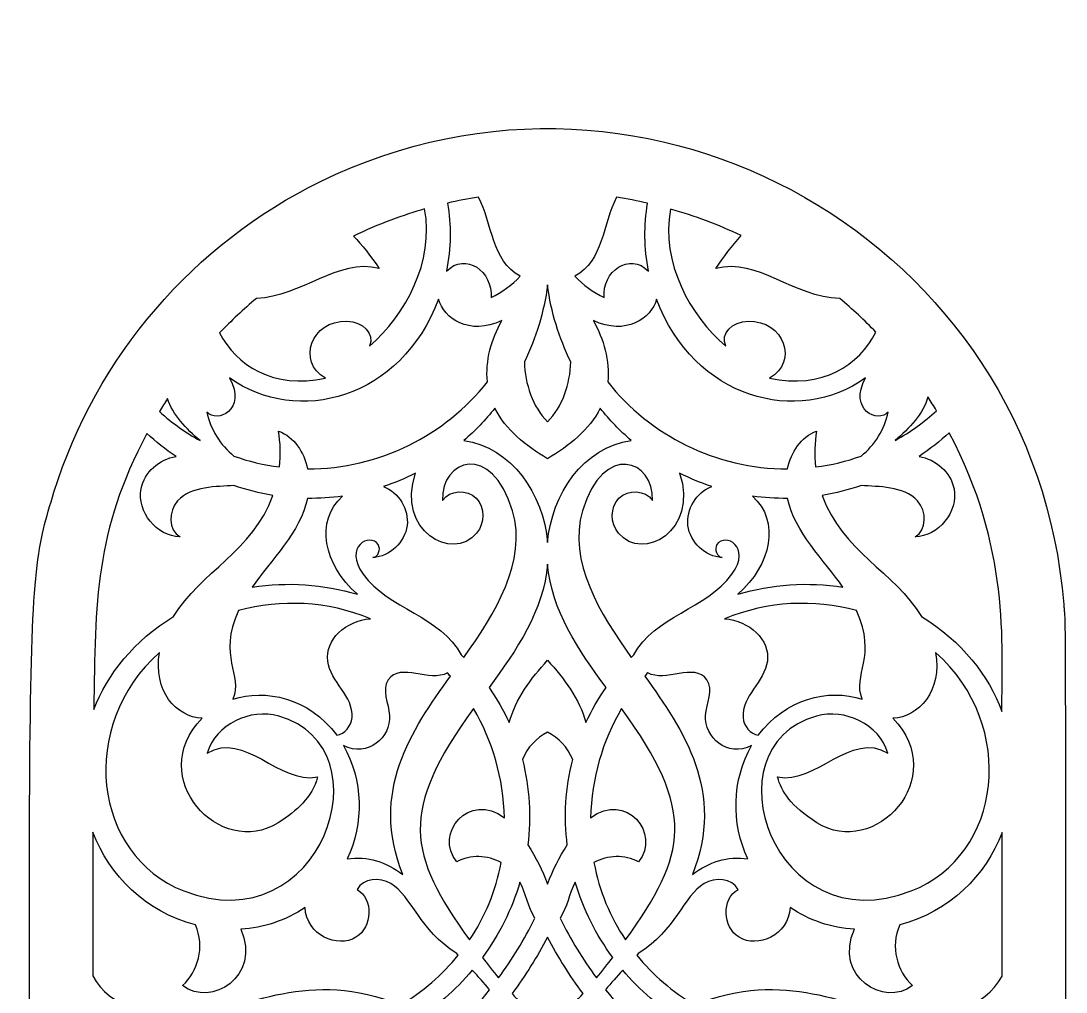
# Model space of a CAD drawing. Header units: millimetres. Extents: x -57 to 56, y -100 to 112.
# Drawn here: x -56.7 to 56, y 7 to 111.8 of the extents above; entities that cross this region are included whole.
import ezdxf

# ---------------------------------------------------------------- set-up
doc = ezdxf.new("R2010")
doc.units = ezdxf.units.MM
doc.header["$MEASUREMENT"] = 0
doc.layers.add('layer 1', color=7, linetype='Continuous')

msp = doc.modelspace()

# ---------------------------------------------------------------- linework, layer by layer
at = {"layer": 'layer 1', "color": 189}
for points, knots in [([(55.7431, 48.8301), (52.6577, 87.7757), (11.1181, 111.7699), (-24.3728, 94.4439), (-24.3728, 94.4439), (-38.0067, 87.7574), (-48.5111, 75.6324), (-53.087, 60.9374), (-53.087, 60.9374), (-56.6543, 49.4644), (-55.5903, 52.1924), (-55.5903, -99.8361), (-55.5903, -99.8361), (-50.0315, -99.8361), (47.8095, -99.8361), (55.9191, -99.8361), (55.9191, -99.8361), (55.9191, 56.11), (56.0028, 45.5655), (55.7431, 48.8301)], [0, 0, 0, 0, 0.16666667, 0.16666667, 0.16666667, 0.16666667, 0.33333333, 0.33333333, 0.33333333, 0.33333333, 0.5, 0.5, 0.5, 0.5, 0.66666667, 0.66666667, 0.66666667, 0.66666667, 1, 1, 1, 1]), ([(-10.6744, 92.1209), (-9.5716, 92.3749), (-8.4589, 92.5894), (-7.3364, 92.765), (-7.3364, 92.765), (-5.8187, 89.8956), (-5.9214, 85.894), (-2.8275, 84.225), (-2.8275, 84.225), (-3.7303, 83.2781), (-4.7988, 82.4929), (-5.9845, 81.9411), (-5.9845, 81.9411), (-5.7602, 84.7376), (-8.7175, 86.8895), (-10.7869, 84.7718), (-10.7869, 84.7718), (-10.2793, 87.2702), (-10.2694, 89.7491), (-10.6744, 92.1209)], [0, 0, 0, 0, 0.16666667, 0.16666667, 0.16666667, 0.16666667, 0.33333333, 0.33333333, 0.33333333, 0.33333333, 0.5, 0.5, 0.5, 0.5, 0.66666667, 0.66666667, 0.66666667, 0.66666667, 1, 1, 1, 1]), ([(7.5526, 92.7456), (8.6751, 92.5749), (9.7878, 92.3601), (10.8906, 92.1064), (10.8906, 92.1064), (10.4902, 89.7396), (10.505, 87.2652), (11.0077, 84.7718), (11.0077, 84.7718), (8.9387, 86.8895), (5.9813, 84.7376), (6.2057, 81.9411), (6.2057, 81.9411), (5.0197, 82.4929), (3.9465, 83.2781), (3.0483, 84.225), (3.0483, 84.225), (6.1373, 85.894), (6.0399, 89.8811), (7.5526, 92.7456)], [0, 0, 0, 0, 0.16666667, 0.16666667, 0.16666667, 0.16666667, 0.33333333, 0.33333333, 0.33333333, 0.33333333, 0.5, 0.5, 0.5, 0.5, 0.66666667, 0.66666667, 0.66666667, 0.66666667, 1, 1, 1, 1]), ([(-31.278, 81.8339), (-26.395, 82.0286), (-22.5212, 86.214), (-18.0287, 85.0692), (-18.0287, 85.0692), (-18.9558, 86.4309), (-19.8829, 87.5923), (-20.8104, 88.5684), (-20.8104, 88.5684), (-18.1532, 89.8469), (-15.301, 90.8823), (-13.1389, 91.4866), (-13.1389, 91.4866), (-12.0939, 85.779), (-15.1606, 80.0707), (-19.0923, 76.6854), (-19.0923, 76.6854), (-18.4824, 78.0955), (-19.7856, 79.3207), (-21.5131, 79.3792), (-21.5131, 79.3792), (-25.3926, 79.5108), (-26.9543, 74.9678), (-23.8262, 73.2547), (-23.8262, 73.2547), (-29.4432, 72.0005), (-33.4545, 74.6457), (-35.2356, 78.1202), (-35.2356, 78.1202), (-33.9866, 79.4329), (-32.6689, 80.6725), (-31.278, 81.8339)], [0, 0, 0, 0, 0.11111111, 0.11111111, 0.11111111, 0.11111111, 0.22222222, 0.22222222, 0.22222222, 0.22222222, 0.33333333, 0.33333333, 0.33333333, 0.33333333, 0.44444444, 0.44444444, 0.44444444, 0.44444444, 0.55555556, 0.55555556, 0.55555556, 0.55555556, 0.66666667, 0.66666667, 0.66666667, 0.66666667, 0.77777778, 0.77777778, 0.77777778, 0.77777778, 1, 1, 1, 1]), ([(13.36, 91.4816), (16.0062, 90.7218), (18.481, 89.8003), (20.9924, 88.6121), (20.9924, 88.6121), (19.982, 87.5143), (19.0842, 86.3039), (18.245, 85.0692), (18.245, 85.0692), (22.7831, 86.2235), (26.689, 81.9528), (31.6015, 81.8339), (31.6015, 81.8339), (33.0073, 80.657), (34.2667, 79.4918), (35.5007, 78.208), (35.5007, 78.208), (33.739, 74.6894), (29.7081, 71.9907), (24.0474, 73.2547), (24.0474, 73.2547), (27.1706, 74.9678), (25.6138, 79.5108), (21.7339, 79.3792), (21.7339, 79.3792), (20.0064, 79.3207), (18.7036, 78.0955), (19.3135, 76.6854), (19.3135, 76.6854), (15.4788, 79.9871), (12.2964, 85.6777), (13.36, 91.4816)], [0, 0, 0, 0, 0.11111111, 0.11111111, 0.11111111, 0.11111111, 0.22222222, 0.22222222, 0.22222222, 0.22222222, 0.33333333, 0.33333333, 0.33333333, 0.33333333, 0.44444444, 0.44444444, 0.44444444, 0.44444444, 0.55555556, 0.55555556, 0.55555556, 0.55555556, 0.66666667, 0.66666667, 0.66666667, 0.66666667, 0.77777778, 0.77777778, 0.77777778, 0.77777778, 1, 1, 1, 1]), ([(0.1104, 83.3028), (0.4861, 80.3649), (1.3501, 77.5639), (2.6091, 74.9872), (2.6091, 74.9872), (2.5506, 72.6105), (1.7212, 70.1509), (0.1104, 68.531), (0.1104, 68.531), (-1.5, 70.1509), (-2.3294, 72.6105), (-2.3883, 74.9872), (-2.3883, 74.9872), (-1.1293, 77.5639), (-0.2653, 80.3649), (0.1104, 83.3028)], [0, 0, 0, 0, 0.2, 0.2, 0.2, 0.2, 0.4, 0.4, 0.4, 0.4, 0.6, 0.6, 0.6, 0.6, 1, 1, 1, 1]), ([(-34.167, 73.284), (-26.8957, 67.999), (-15.6327, 71.0099), (-11.6357, 81.7654), (-11.6357, 81.7654), (-11.0942, 79.6964), (-8.298, 77.7738), (-4.8281, 79.4523), (-4.8281, 79.4523), (-5.9454, 77.4273), (-6.6044, 75.1237), (-6.3751, 72.8349), (-6.3751, 72.8349), (-10.9379, 67.0864), (-18.0093, 63.4407), (-25.7637, 63.4605), (-25.7637, 63.4605), (-26.1442, 65.2808), (-27.1788, 66.8913), (-28.8966, 67.5354), (-28.8966, 67.5354), (-28.6722, 66.2616), (-28.6378, 64.9489), (-28.7843, 63.6605), (-28.7843, 63.6605), (-30.4777, 63.8754), (-32.1222, 64.2754), (-33.6937, 64.8367), (-33.6937, 64.8367), (-35.1578, 66.0418), (-36.2362, 67.7256), (-36.612, 69.59), (-36.612, 69.59), (-35.5531, 68.3306), (-32.2686, 69.7752), (-34.167, 73.284)], [0, 0, 0, 0, 0.1, 0.1, 0.1, 0.1, 0.2, 0.2, 0.2, 0.2, 0.3, 0.3, 0.3, 0.3, 0.4, 0.4, 0.4, 0.4, 0.5, 0.5, 0.5, 0.5, 0.6, 0.6, 0.6, 0.6, 0.7, 0.7, 0.7, 0.7, 0.8, 0.8, 0.8, 0.8, 1, 1, 1, 1]), ([(34.3881, 73.284), (32.4898, 69.7752), (35.7741, 68.3306), (36.8282, 69.59), (36.8282, 69.59), (36.4571, 67.7256), (35.3787, 66.0418), (33.91, 64.8367), (33.91, 64.8367), (32.3434, 64.2754), (30.6987, 63.8754), (29.0054, 63.6605), (29.0054, 63.6605), (28.859, 64.9489), (28.8932, 66.2616), (29.1176, 67.5354), (29.1176, 67.5354), (27.3999, 66.8913), (26.3652, 65.2808), (25.9845, 63.4605), (25.9845, 63.4605), (18.2301, 63.4407), (11.1591, 67.0864), (6.5962, 72.8349), (6.5962, 72.8349), (6.8206, 75.1237), (6.1665, 77.4273), (5.0493, 79.4523), (5.0493, 79.4523), (8.5189, 77.7738), (11.3104, 79.6964), (11.8569, 81.7654), (11.8569, 81.7654), (15.8535, 71.0099), (27.117, 67.999), (34.3881, 73.284)], [0, 0, 0, 0, 0.1, 0.1, 0.1, 0.1, 0.2, 0.2, 0.2, 0.2, 0.3, 0.3, 0.3, 0.3, 0.4, 0.4, 0.4, 0.4, 0.5, 0.5, 0.5, 0.5, 0.6, 0.6, 0.6, 0.6, 0.7, 0.7, 0.7, 0.7, 0.8, 0.8, 0.8, 0.8, 1, 1, 1, 1]), ([(-40.843, 71.0442), (-40.3061, 69.2824), (-38.8178, 67.7841), (-37.3487, 66.5007), (-37.3487, 66.5007), (-38.8324, 67.3379), (-40.2839, 68.3447), (-41.7212, 69.6433), (-41.7212, 69.6433), (-41.4382, 70.1167), (-41.1456, 70.5852), (-40.843, 71.0442)], [0, 0, 0, 0, 0.25, 0.25, 0.25, 0.25, 0.5, 0.5, 0.5, 0.5, 1, 1, 1, 1]), ([(41.1081, 71.21), (41.4299, 70.7217), (41.7424, 70.2292), (42.0398, 69.7315), (42.0398, 69.7315), (40.7201, 68.5232), (39.2553, 67.4522), (37.5698, 66.5007), (37.5698, 66.5007), (39.0828, 67.8233), (40.6149, 69.3752), (41.1081, 71.21)], [0, 0, 0, 0, 0.25, 0.25, 0.25, 0.25, 0.5, 0.5, 0.5, 0.5, 1, 1, 1, 1]), ([(0.1104, 55.5255), (-0.3288, 60.7081), (-3.7493, 65.8075), (-8.9175, 66.5106), (-8.9175, 66.5106), (-7.7026, 67.5644), (-6.58, 68.731), (-5.5651, 69.995), (-5.5651, 69.995), (-4.4037, 67.6522), (-2.2222, 65.9638), (0.1104, 64.5439), (0.1104, 64.5439), (2.4433, 65.9638), (4.6246, 67.6522), (5.7859, 69.995), (5.7859, 69.995), (6.7963, 68.731), (7.9184, 67.5644), (9.1387, 66.5106), (9.1387, 66.5106), (3.9705, 65.8075), (0.55, 60.7081), (0.1104, 55.5255)], [0, 0, 0, 0, 0.14285714, 0.14285714, 0.14285714, 0.14285714, 0.28571429, 0.28571429, 0.28571429, 0.28571429, 0.42857143, 0.42857143, 0.42857143, 0.42857143, 0.57142857, 0.57142857, 0.57142857, 0.57142857, 0.71428571, 0.71428571, 0.71428571, 0.71428571, 1, 1, 1, 1]), ([(-43.078, 67.2571), (-42.1119, 66.3836), (-41.0626, 65.5638), (-39.9303, 64.7975), (-39.9303, 64.7975), (-41.7212, 64.4998), (-43.3707, 63.1141), (-43.7025, 61.3033), (-43.7025, 61.3033), (-44.1613, 58.8194), (-42.0287, 56.1841), (-39.5058, 56.121), (-39.5058, 56.121), (-40.8087, 56.8431), (-40.7698, 58.8977), (-39.7594, 59.9955), (-39.7594, 59.9955), (-38.2371, 61.6451), (-35.5433, 61.5132), (-33.718, 61.6645), (-33.718, 61.6645), (-32.3517, 61.1911), (-30.9414, 60.8253), (-29.4968, 60.591), (-29.4968, 60.591), (-31.6294, 54.5885), (-37.2952, 52.329), (-40.1891, 47.5467), (-40.1891, 47.5467), (-44.4933, 44.8966), (-47.3041, 41.3293), (-48.7926, 37.5035), (-48.7926, 37.5035), (-48.6213, 49.1571), (-48.7022, 56.7066), (-43.078, 67.2571)], [0, 0, 0, 0, 0.1, 0.1, 0.1, 0.1, 0.2, 0.2, 0.2, 0.2, 0.3, 0.3, 0.3, 0.3, 0.4, 0.4, 0.4, 0.4, 0.5, 0.5, 0.5, 0.5, 0.6, 0.6, 0.6, 0.6, 0.7, 0.7, 0.7, 0.7, 0.8, 0.8, 0.8, 0.8, 1, 1, 1, 1]), ([(49.0869, 37.3034), (47.6229, 41.2073), (44.7876, 44.8529), (40.41, 47.5467), (40.41, 47.5467), (37.5165, 52.329), (31.8505, 54.5885), (29.7176, 60.591), (29.7176, 60.591), (31.1623, 60.8253), (32.5727, 61.1911), (33.9393, 61.6645), (33.9393, 61.6645), (35.7642, 61.5132), (38.4581, 61.6451), (39.9806, 59.9955), (39.9806, 59.9955), (40.9907, 58.8977), (41.0298, 56.8431), (39.727, 56.121), (39.727, 56.121), (42.2497, 56.1841), (44.3826, 58.8194), (43.9236, 61.3033), (43.9236, 61.3033), (43.5917, 63.1141), (41.9424, 64.4998), (40.1514, 64.7975), (40.1514, 64.7975), (41.3226, 65.5881), (42.4011, 66.4422), (43.4015, 67.3499), (43.4015, 67.3499), (49.9731, 54.9741), (49.0781, 44.722), (49.0869, 37.3034)], [0, 0, 0, 0, 0.1, 0.1, 0.1, 0.1, 0.2, 0.2, 0.2, 0.2, 0.3, 0.3, 0.3, 0.3, 0.4, 0.4, 0.4, 0.4, 0.5, 0.5, 0.5, 0.5, 0.6, 0.6, 0.6, 0.6, 0.7, 0.7, 0.7, 0.7, 0.8, 0.8, 0.8, 0.8, 1, 1, 1, 1]), ([(-15.0276, 57.3507), (-14.8079, 59.1026), (-15.935, 60.9226), (-17.5796, 61.5523), (-17.5796, 61.5523), (-16.3841, 61.9524), (-15.2326, 62.4357), (-14.1196, 63.0015), (-14.1196, 63.0015), (-16.2034, 56.7602), (-10.1621, 53.3732), (-7.5315, 56.521), (-7.5315, 56.521), (-6.6481, 57.5751), (-6.6238, 59.3076), (-7.59, 60.2883), (-7.59, 60.2883), (-8.5616, 61.2694), (-10.4257, 61.196), (-11.2063, 60.059), (-11.2063, 60.059), (-11.412, 64.4613), (-5.9016, 66.4108), (-3.6664, 58.9414), (-3.6664, 58.9414), (-2.0271, 53.4808), (-5.5989, 47.7612), (-8.908, 43.1204), (-8.908, 43.1204), (-8.908, 43.1204), (-9.186, 43.3839), (-9.186, 43.3839), (-9.186, 43.3839), (-11.3722, 47.5418), (-17.0526, 48.3666), (-19.7661, 52.0898), (-19.7661, 52.0898), (-21.9327, 55.0669), (-19.0193, 56.6283), (-18.1508, 55.2863), (-18.1508, 55.2863), (-17.8238, 54.7836), (-18.1409, 53.9785), (-18.7117, 53.8808), (-18.7117, 53.8808), (-16.8868, 54.0029), (-15.252, 55.5304), (-15.0276, 57.3507)], [0, 0, 0, 0, 0.07692308, 0.07692308, 0.07692308, 0.07692308, 0.15384615, 0.15384615, 0.15384615, 0.15384615, 0.23076923, 0.23076923, 0.23076923, 0.23076923, 0.30769231, 0.30769231, 0.30769231, 0.30769231, 0.38461538, 0.38461538, 0.38461538, 0.38461538, 0.46153846, 0.46153846, 0.46153846, 0.46153846, 0.53846154, 0.53846154, 0.53846154, 0.53846154, 0.61538462, 0.61538462, 0.61538462, 0.61538462, 0.69230769, 0.69230769, 0.69230769, 0.69230769, 0.76923077, 0.76923077, 0.76923077, 0.76923077, 0.84615385, 0.84615385, 0.84615385, 0.84615385, 1, 1, 1, 1]), ([(7.7526, 56.521), (10.3829, 53.3732), (16.4246, 56.7602), (14.3408, 63.0015), (14.3408, 63.0015), (15.4534, 62.4357), (16.6052, 61.9524), (17.8008, 61.5523), (17.8008, 61.5523), (16.1562, 60.9226), (15.029, 59.1026), (15.2435, 57.3507), (15.2435, 57.3507), (15.4682, 55.5304), (17.1076, 54.0029), (18.9329, 53.8808), (18.9329, 53.8808), (18.3621, 53.9785), (18.0446, 54.7836), (18.367, 55.2863), (18.367, 55.2863), (19.2405, 56.6283), (22.1488, 55.0669), (19.982, 52.0898), (19.982, 52.0898), (17.2738, 48.3666), (11.5933, 47.5418), (9.4022, 43.3839), (9.4022, 43.3839), (9.3144, 43.2961), (9.2167, 43.2082), (9.1288, 43.1204), (9.1288, 43.1204), (5.8201, 47.7612), (2.2479, 53.4808), (3.8827, 58.9414), (3.8827, 58.9414), (6.1373, 66.426), (11.6261, 64.4229), (11.4226, 60.059), (11.4226, 60.059), (10.6468, 61.196), (8.7824, 61.2694), (7.8112, 60.2883), (7.8112, 60.2883), (6.8449, 59.3076), (6.8693, 57.5751), (7.7526, 56.521)], [0, 0, 0, 0, 0.07692308, 0.07692308, 0.07692308, 0.07692308, 0.15384615, 0.15384615, 0.15384615, 0.15384615, 0.23076923, 0.23076923, 0.23076923, 0.23076923, 0.30769231, 0.30769231, 0.30769231, 0.30769231, 0.38461538, 0.38461538, 0.38461538, 0.38461538, 0.46153846, 0.46153846, 0.46153846, 0.46153846, 0.53846154, 0.53846154, 0.53846154, 0.53846154, 0.61538462, 0.61538462, 0.61538462, 0.61538462, 0.69230769, 0.69230769, 0.69230769, 0.69230769, 0.76923077, 0.76923077, 0.76923077, 0.76923077, 0.84615385, 0.84615385, 0.84615385, 0.84615385, 1, 1, 1, 1]), ([(-20.3906, 49.9378), (-24.0506, 51.0113), (-27.9304, 51.3091), (-31.7319, 50.6843), (-31.7319, 50.6843), (-29.7311, 53.5979), (-26.5053, 56.6526), (-25.7586, 60.2739), (-25.7586, 60.2739), (-24.4752, 60.259), (-23.2161, 60.3419), (-21.9863, 60.5176), (-21.9863, 60.5176), (-24.968, 57.8288), (-24.0311, 53.1195), (-20.3906, 49.9378)], [0, 0, 0, 0, 0.2, 0.2, 0.2, 0.2, 0.4, 0.4, 0.4, 0.4, 0.6, 0.6, 0.6, 0.6, 1, 1, 1, 1]), ([(20.6117, 49.9378), (24.2471, 53.1195), (25.189, 57.8288), (22.2074, 60.5176), (22.2074, 60.5176), (23.4371, 60.3419), (24.6962, 60.259), (25.9747, 60.2739), (25.9747, 60.2739), (26.7215, 56.6526), (29.9522, 53.5979), (31.9528, 50.6843), (31.9528, 50.6843), (28.1513, 51.3091), (24.2718, 51.0113), (20.6117, 49.9378)], [0, 0, 0, 0, 0.2, 0.2, 0.2, 0.2, 0.4, 0.4, 0.4, 0.4, 0.6, 0.6, 0.6, 0.6, 1, 1, 1, 1]), ([(0.1104, 42.8177), (-1.6754, 40.8559), (-3.32, 38.6549), (-4.0277, 36.098), (-4.0277, 36.098), (-4.6426, 37.4301), (-5.37, 38.6892), (-6.1994, 39.8703), (-6.1994, 39.8703), (-3.2322, 43.8767), (-0.3041, 48.2247), (0.1104, 53.1636), (0.1104, 53.1636), (0.5253, 48.2247), (3.4487, 43.8767), (6.4156, 39.8703), (6.4156, 39.8703), (5.5908, 38.6892), (4.8637, 37.4301), (4.2488, 36.098), (4.2488, 36.098), (3.5412, 38.6549), (1.8965, 40.8559), (0.1104, 42.8177)], [0, 0, 0, 0, 0.14285714, 0.14285714, 0.14285714, 0.14285714, 0.28571429, 0.28571429, 0.28571429, 0.28571429, 0.42857143, 0.42857143, 0.42857143, 0.42857143, 0.57142857, 0.57142857, 0.57142857, 0.57142857, 0.71428571, 0.71428571, 0.71428571, 0.71428571, 1, 1, 1, 1]), ([(-33.8107, 38.6211), (-32.6981, 41.2807), (-35.5042, 43.1691), (-33.1862, 48.1711), (-33.1862, 48.1711), (-28.5794, 49.4108), (-23.7042, 49.2252), (-18.9752, 47.2976), (-18.9752, 47.2976), (-21.6157, 47.117), (-23.8945, 45.0088), (-23.5871, 42.7154), (-23.5871, 42.7154), (-23.2844, 40.4901), (-20.7811, 38.9382), (-20.9615, 36.6346), (-20.9615, 36.6346), (-21.0298, 35.7272), (-21.767, 34.8439), (-22.6062, 34.7218), (-22.6062, 34.7218), (-25.6268, 38.826), (-30.3411, 39.7383), (-33.8107, 38.6211)], [0, 0, 0, 0, 0.14285714, 0.14285714, 0.14285714, 0.14285714, 0.28571429, 0.28571429, 0.28571429, 0.28571429, 0.42857143, 0.42857143, 0.42857143, 0.42857143, 0.57142857, 0.57142857, 0.57142857, 0.57142857, 0.71428571, 0.71428571, 0.71428571, 0.71428571, 1, 1, 1, 1]), ([(34.0318, 38.6211), (30.3622, 39.8018), (25.726, 38.6648), (22.8272, 34.7218), (22.8272, 34.7218), (21.9879, 34.8439), (21.251, 35.7272), (21.1825, 36.6346), (21.1825, 36.6346), (21.0019, 38.9382), (23.5056, 40.4901), (23.8079, 42.7154), (23.8079, 42.7154), (24.1155, 45.0088), (21.8366, 47.117), (19.1964, 47.2976), (19.1964, 47.2976), (23.9254, 49.2252), (28.7955, 49.4108), (33.407, 48.1711), (33.407, 48.1711), (35.7251, 43.1691), (32.9191, 41.2807), (34.0318, 38.6211)], [0, 0, 0, 0, 0.14285714, 0.14285714, 0.14285714, 0.14285714, 0.28571429, 0.28571429, 0.28571429, 0.28571429, 0.42857143, 0.42857143, 0.42857143, 0.42857143, 0.57142857, 0.57142857, 0.57142857, 0.57142857, 0.71428571, 0.71428571, 0.71428571, 0.71428571, 1, 1, 1, 1]), ([(-37.1195, 36.581), (-43.3463, 30.1149), (-35.1624, 21.36), (-28.9111, 25.2935), (-28.9111, 25.2935), (-26.8723, 26.5744), (-25.2997, 28.0134), (-24.6753, 30.2271), (-24.6753, 30.2271), (-28.9013, 29.4365), (-32.532, 35.2439), (-36.5777, 32.7942), (-36.5777, 32.7942), (-35.6263, 35.9318), (-31.9466, 37.6548), (-28.8625, 36.7859), (-28.8625, 36.7859), (-16.9841, 33.4285), (-24.2703, 12.1564), (-39.0861, 17.9342), (-39.0861, 17.9342), (-48.9341, 21.7749), (-50.5593, 35.8052), (-41.7165, 43.6573), (-41.7165, 43.6573), (-42.4434, 39.5725), (-39.8865, 36.6201), (-37.1195, 36.581)], [0, 0, 0, 0, 0.125, 0.125, 0.125, 0.125, 0.25, 0.25, 0.25, 0.25, 0.375, 0.375, 0.375, 0.375, 0.5, 0.5, 0.5, 0.5, 0.625, 0.625, 0.625, 0.625, 0.75, 0.75, 0.75, 0.75, 1, 1, 1, 1]), ([(29.1274, 25.2935), (35.3836, 21.36), (43.5677, 30.1149), (37.3355, 36.581), (37.3355, 36.581), (40.1073, 36.6201), (42.6646, 39.5725), (41.9375, 43.6573), (41.9375, 43.6573), (50.7802, 35.8052), (49.155, 21.7749), (39.3072, 17.9342), (39.3072, 17.9342), (24.4912, 12.1564), (17.2053, 33.4285), (29.0833, 36.7859), (29.0833, 36.7859), (32.1677, 37.6548), (35.8472, 35.9318), (36.7989, 32.7942), (36.7989, 32.7942), (32.7533, 35.2439), (29.1225, 29.4365), (24.8962, 30.2271), (24.8962, 30.2271), (25.3464, 28.6315), (26.2985, 27.112), (29.1274, 25.2935)], [0, 0, 0, 0, 0.125, 0.125, 0.125, 0.125, 0.25, 0.25, 0.25, 0.25, 0.375, 0.375, 0.375, 0.375, 0.5, 0.5, 0.5, 0.5, 0.625, 0.625, 0.625, 0.625, 0.75, 0.75, 0.75, 0.75, 1, 1, 1, 1]), ([(-15.5007, 19.7157), (-17.2575, 21.0429), (-19.2977, 21.7406), (-21.4886, 21.3847), (-21.4886, 21.3847), (-19.6586, 25.2349), (-19.7661, 29.9297), (-21.8889, 33.6141), (-21.8889, 33.6141), (-19.2585, 32.3011), (-16.7647, 34.4974), (-16.921, 36.8642), (-16.921, 36.8642), (-17.0039, 38.1769), (-17.8089, 39.6212), (-17.0625, 40.7046), (-17.0625, 40.7046), (-15.735, 42.6226), (-12.5582, 40.373), (-10.6842, 41.4613), (-10.6842, 41.4613), (-10.5766, 41.3438), (-10.4694, 41.2221), (-10.3622, 41.0951), (-10.3622, 41.0951), (-14.5637, 35.2781), (-19.0585, 28.6558), (-15.5007, 19.7157)], [0, 0, 0, 0, 0.125, 0.125, 0.125, 0.125, 0.25, 0.25, 0.25, 0.25, 0.375, 0.375, 0.375, 0.375, 0.5, 0.5, 0.5, 0.5, 0.625, 0.625, 0.625, 0.625, 0.75, 0.75, 0.75, 0.75, 1, 1, 1, 1]), ([(21.7096, 21.3847), (19.5185, 21.7406), (17.4787, 21.0429), (15.7219, 19.7157), (15.7219, 19.7157), (19.2796, 28.6558), (14.7849, 35.2781), (10.583, 41.0951), (10.583, 41.0951), (10.6906, 41.2221), (10.7978, 41.3438), (10.9051, 41.4613), (10.9051, 41.4613), (12.779, 40.373), (15.9561, 42.6226), (17.2833, 40.7046), (17.2833, 40.7046), (18.0301, 39.6212), (17.2251, 38.1769), (17.1372, 36.8642), (17.1372, 36.8642), (16.9859, 34.4974), (19.4793, 32.3011), (22.105, 33.6141), (22.105, 33.6141), (19.987, 29.9297), (19.8797, 25.2349), (21.7096, 21.3847)], [0, 0, 0, 0, 0.125, 0.125, 0.125, 0.125, 0.25, 0.25, 0.25, 0.25, 0.375, 0.375, 0.375, 0.375, 0.5, 0.5, 0.5, 0.5, 0.625, 0.625, 0.625, 0.625, 0.75, 0.75, 0.75, 0.75, 1, 1, 1, 1]), ([(-7.8634, 37.6107), (-5.8138, 34.1119), (-4.6426, 30.0613), (-4.5353, 25.8399), (-4.5353, 25.8399), (-8.3175, 28.7144), (-12.1726, 24.1272), (-9.6788, 21.0672), (-9.6788, 21.0672), (-8.2197, 21.8821), (-6.3602, 21.7946), (-4.8962, 21.0086), (-4.8962, 21.0086), (-5.4575, 17.9296), (-6.6435, 15.1137), (-8.298, 12.6492), (-8.298, 12.6492), (-14.9885, 21.941), (-15.9057, 26.5719), (-7.8634, 37.6107)], [0, 0, 0, 0, 0.16666667, 0.16666667, 0.16666667, 0.16666667, 0.33333333, 0.33333333, 0.33333333, 0.33333333, 0.5, 0.5, 0.5, 0.5, 0.66666667, 0.66666667, 0.66666667, 0.66666667, 1, 1, 1, 1]), ([(8.5189, 12.6492), (6.8598, 15.1137), (5.6787, 17.9296), (5.1174, 21.0086), (5.1174, 21.0086), (6.5814, 21.7946), (8.4409, 21.8821), (9.9, 21.0672), (9.9, 21.0672), (12.3934, 24.1272), (8.5383, 28.7144), (4.7561, 25.8399), (4.7561, 25.8399), (4.8637, 30.0613), (6.035, 34.1119), (8.0846, 37.6107), (8.0846, 37.6107), (16.1219, 26.5719), (15.2047, 21.941), (8.5189, 12.6492)], [0, 0, 0, 0, 0.16666667, 0.16666667, 0.16666667, 0.16666667, 0.33333333, 0.33333333, 0.33333333, 0.33333333, 0.5, 0.5, 0.5, 0.5, 0.66666667, 0.66666667, 0.66666667, 0.66666667, 1, 1, 1, 1]), ([(2.243, 22.8925), (1.3794, 21.5748), (0.6618, 20.1595), (0.1104, 18.6859), (0.1104, 18.6859), (-0.4456, 20.1595), (-1.1631, 21.5748), (-2.0221, 22.8925), (-2.0221, 22.8925), (-1.6365, 25.9084), (-1.7974, 29.022), (-2.6028, 32.101), (-2.6028, 32.101), (-2.0564, 33.4529), (-1.0901, 34.4385), (0.1104, 35.0534), (0.1104, 35.0534), (1.3109, 34.4385), (2.2726, 33.4529), (2.824, 32.101), (2.824, 32.101), (2.0186, 29.022), (1.8577, 25.9084), (2.243, 22.8925)], [0, 0, 0, 0, 0.14285714, 0.14285714, 0.14285714, 0.14285714, 0.28571429, 0.28571429, 0.28571429, 0.28571429, 0.42857143, 0.42857143, 0.42857143, 0.42857143, 0.57142857, 0.57142857, 0.57142857, 0.57142857, 0.71428571, 0.71428571, 0.71428571, 0.71428571, 1, 1, 1, 1]), ([(-48.89, 24.2881), (-47.0992, 19.5788), (-43.2927, 15.7335), (-37.8466, 14.284), (-37.8466, 14.284), (-36.7826, 11.8735), (-37.583, 9.2431), (-39.2227, 7.7301), (-39.2227, 7.7301), (-36.207, 5.3682), (-30.6876, 8.6963), (-32.9617, 13.801), (-32.9617, 13.801), (-30.4924, 13.9619), (-28.1012, 14.7525), (-26.032, 16.1481), (-26.032, 16.1481), (-25.8611, 13.1226), (-22.5377, 11.7366), (-20.537, 12.942), (-20.537, 12.942), (-18.7607, 14.0155), (-18.6239, 17.0706), (-20.4198, 18.1053), (-20.4198, 18.1053), (-19.7661, 19.3153), (-17.9652, 19.4229), (-16.7845, 18.7248), (-16.7845, 18.7248), (-14.4858, 17.3683), (-13.7294, 13.7181), (-9.6644, 11.1852), (-9.6644, 11.1852), (-9.6153, 11.1266), (-9.5617, 11.0681), (-9.5081, 11.0144), (-9.5081, 11.0144), (-11.2406, 8.877), (-13.3537, 7.0616), (-15.73, 5.6268), (-15.73, 5.6268), (-25.6757, 9.6869), (-32.0296, 5.2021), (-38.808, 4.5484), (-38.808, 4.5484), (-42.6633, 4.1776), (-47.0894, 5.3781), (-48.8998, 8.7743), (-48.8998, 8.7743), (-48.9096, 14.7087), (-48.9048, 19.8374), (-48.89, 24.2881)], [0, 0, 0, 0, 0.07142857, 0.07142857, 0.07142857, 0.07142857, 0.14285714, 0.14285714, 0.14285714, 0.14285714, 0.21428571, 0.21428571, 0.21428571, 0.21428571, 0.28571429, 0.28571429, 0.28571429, 0.28571429, 0.35714286, 0.35714286, 0.35714286, 0.35714286, 0.42857143, 0.42857143, 0.42857143, 0.42857143, 0.5, 0.5, 0.5, 0.5, 0.57142857, 0.57142857, 0.57142857, 0.57142857, 0.64285714, 0.64285714, 0.64285714, 0.64285714, 0.71428571, 0.71428571, 0.71428571, 0.71428571, 0.78571429, 0.78571429, 0.78571429, 0.78571429, 0.85714286, 0.85714286, 0.85714286, 0.85714286, 1, 1, 1, 1]), ([(39.0289, 4.5484), (32.2506, 5.2021), (25.8967, 9.6869), (15.9512, 5.6268), (15.9512, 5.6268), (13.5749, 7.0616), (11.4617, 8.877), (9.7289, 11.0144), (9.7289, 11.0144), (9.7829, 11.0681), (9.8365, 11.1266), (9.8855, 11.1852), (9.8855, 11.1852), (13.9506, 13.7181), (14.7069, 17.3683), (17.0053, 18.7248), (17.0053, 18.7248), (18.1864, 19.4229), (19.987, 19.3153), (20.641, 18.1053), (20.641, 18.1053), (18.8401, 17.0706), (18.9816, 14.0155), (20.7581, 12.942), (20.7581, 12.942), (22.7542, 11.7366), (26.0823, 13.1226), (26.253, 16.1481), (26.253, 16.1481), (28.322, 14.7525), (30.7132, 13.9619), (33.1826, 13.801), (33.1826, 13.801), (30.9086, 8.6963), (36.4278, 5.3682), (39.4437, 7.7301), (39.4437, 7.7301), (37.804, 9.2431), (37.0039, 11.8735), (38.0679, 14.284), (38.0679, 14.284), (43.4993, 15.7286), (47.3008, 19.5545), (49.0964, 24.2493), (49.0964, 24.2493), (49.1014, 19.9401), (49.1014, 14.8209), (49.1014, 8.7306), (49.1014, 8.7306), (47.2764, 5.3682), (42.865, 4.1776), (39.0289, 4.5484)], [0, 0, 0, 0, 0.07142857, 0.07142857, 0.07142857, 0.07142857, 0.14285714, 0.14285714, 0.14285714, 0.14285714, 0.21428571, 0.21428571, 0.21428571, 0.21428571, 0.28571429, 0.28571429, 0.28571429, 0.28571429, 0.35714286, 0.35714286, 0.35714286, 0.35714286, 0.42857143, 0.42857143, 0.42857143, 0.42857143, 0.5, 0.5, 0.5, 0.5, 0.57142857, 0.57142857, 0.57142857, 0.57142857, 0.64285714, 0.64285714, 0.64285714, 0.64285714, 0.71428571, 0.71428571, 0.71428571, 0.71428571, 0.78571429, 0.78571429, 0.78571429, 0.78571429, 0.85714286, 0.85714286, 0.85714286, 0.85714286, 1, 1, 1, 1]), ([(-1.246, 15.0065), (-2.4127, 12.6492), (-3.6911, 10.5851), (-5.1696, 8.5499), (-5.1696, 8.5499), (-5.7503, 9.2576), (-6.4192, 10.1311), (-6.9116, 10.7753), (-6.9116, 10.7753), (-5.1111, 13.2154), (-3.7303, 15.9678), (-2.8614, 18.886), (-2.8614, 18.886), (-2.2271, 17.6075), (-2.0073, 16.1629), (-1.246, 15.0065)], [0, 0, 0, 0, 0.2, 0.2, 0.2, 0.2, 0.4, 0.4, 0.4, 0.4, 0.6, 0.6, 0.6, 0.6, 1, 1, 1, 1]), ([(1.4672, 15.0065), (2.2285, 16.1629), (2.4479, 17.6075), (3.0826, 18.886), (3.0826, 18.886), (3.9511, 15.9678), (5.3322, 13.2154), (7.1328, 10.7753), (7.1328, 10.7753), (6.64, 10.1311), (5.9715, 9.2576), (5.3908, 8.5499), (5.3908, 8.5499), (3.9074, 10.5851), (2.6335, 12.6492), (1.4672, 15.0065)], [0, 0, 0, 0, 0.2, 0.2, 0.2, 0.2, 0.4, 0.4, 0.4, 0.4, 0.6, 0.6, 0.6, 0.6, 1, 1, 1, 1]), ([(-3.7155, 6.8615), (-2.256, 8.8378), (-1.0118, 10.8144), (0.1104, 12.9371), (0.1104, 12.9371), (1.2329, 10.8144), (2.4772, 8.8378), (3.9366, 6.8615), (3.9366, 6.8615), (2.6628, 5.4511), (1.2964, 4.0358), (0.1104, 2.5428), (0.1104, 2.5428), (-1.0753, 4.0358), (-2.4419, 5.4511), (-3.7155, 6.8615)], [0, 0, 0, 0, 0.2, 0.2, 0.2, 0.2, 0.4, 0.4, 0.4, 0.4, 0.6, 0.6, 0.6, 0.6, 1, 1, 1, 1]), ([(-8.0003, 9.3941), (-7.3611, 8.7013), (-6.7363, 7.9985), (-6.1408, 7.281), (-6.1408, 7.281), (-8.4247, 4.3678), (-9.4933, 3.4502), (-11.7577, 1.5081), (-11.7577, 1.5081), (-13.1142, 2.7817), (-13.7001, 3.3429), (-14.4029, 3.8848), (-14.4029, 3.8848), (-11.9775, 5.3534), (-9.8203, 7.2323), (-8.0003, 9.3941)], [0, 0, 0, 0, 0.2, 0.2, 0.2, 0.2, 0.4, 0.4, 0.4, 0.4, 0.6, 0.6, 0.6, 0.6, 1, 1, 1, 1]), ([(11.9789, 1.5081), (9.7095, 3.4502), (8.6459, 4.3678), (6.362, 7.281), (6.362, 7.281), (6.9575, 7.9985), (7.5819, 8.7013), (8.2211, 9.3941), (8.2211, 9.3941), (10.0415, 7.2323), (12.1983, 5.3534), (14.6237, 3.8848), (14.6237, 3.8848), (13.9213, 3.3429), (13.3353, 2.7817), (11.9789, 1.5081)], [0, 0, 0, 0, 0.2, 0.2, 0.2, 0.2, 0.4, 0.4, 0.4, 0.4, 0.6, 0.6, 0.6, 0.6, 1, 1, 1, 1])]:
    msp.add_open_spline(points, degree=3, knots=knots, dxfattribs=at)

doc.saveas('drawing.dxf')
